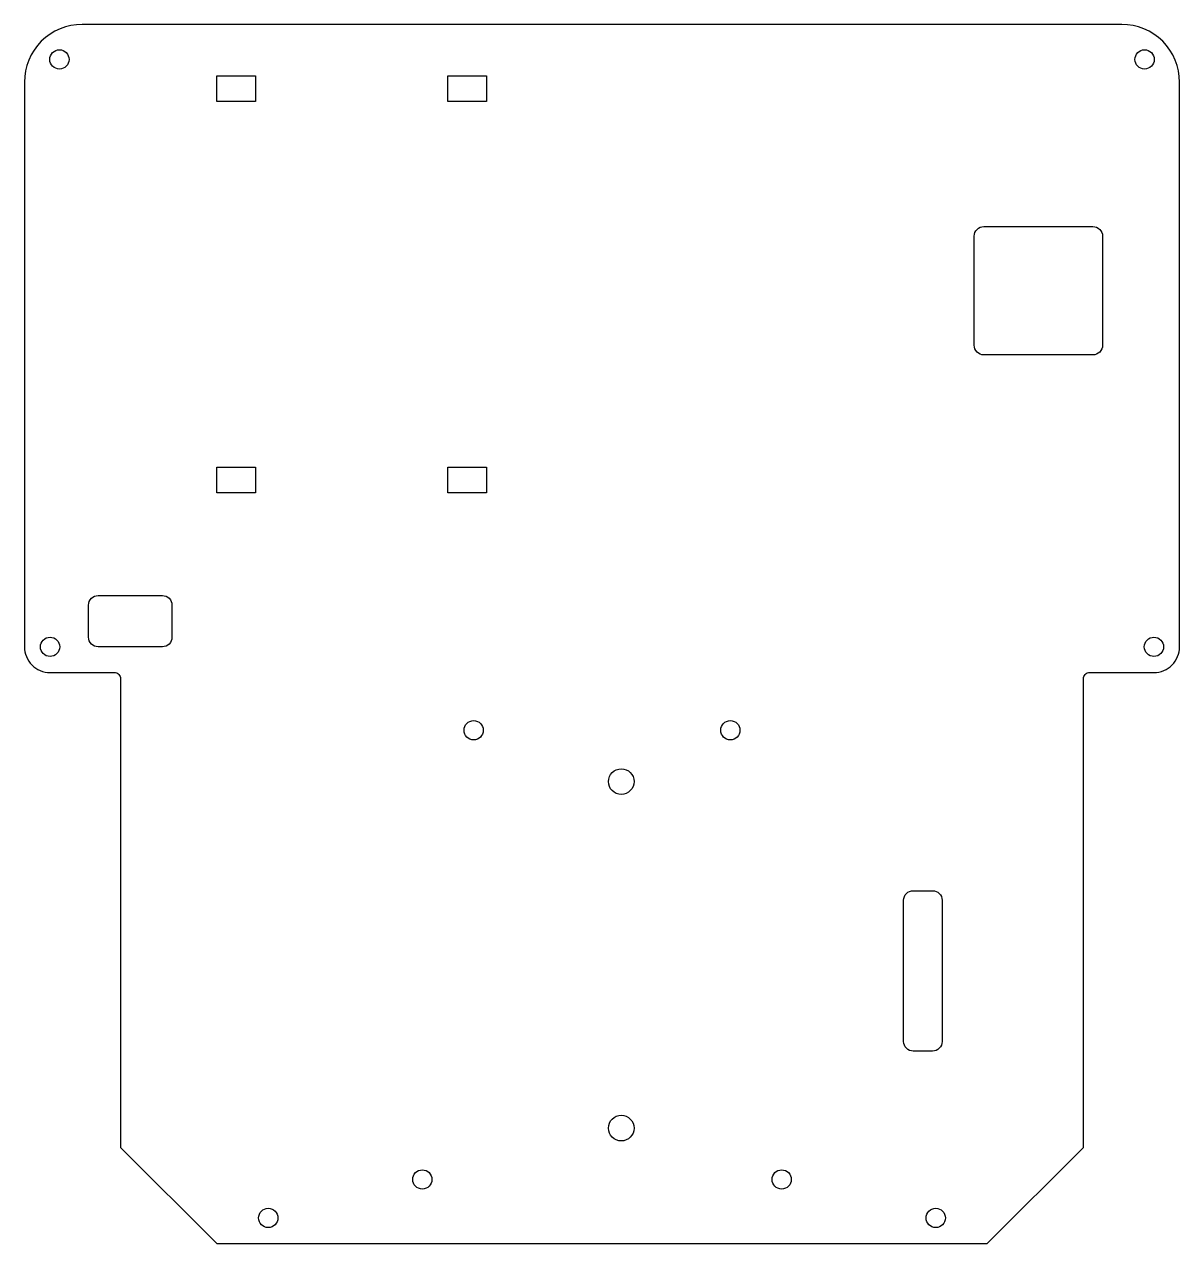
# Model space of a CAD drawing. Header units: millimetres. Extents: x -9 to 171, y -190 to 0.
import ezdxf

# ---------------------------------------------------------------- set-up
doc = ezdxf.new("R2010")
doc.units = ezdxf.units.MM

msp = doc.modelspace()

# ---------------------------------------------------------------- linework, layer by layer
for points in [[(156, -102, -0.414214), (157, -101), (167, -101, 0.414214), (171, -97), (171, -9, 0.414214), (162, 0), (0, 0, 0.414214), (-9, -9), (-9, -97, 0.414214), (-5, -101), (5, -101, -0.414214), (6, -102), (6, -175), (21, -190), (141, -190), (156, -175)], [(140.5, -51.5, -0.414214), (139, -50), (139, -33, -0.414214), (140.5, -31.5), (157.5, -31.5, -0.414214), (159, -33), (159, -50, -0.414214), (157.5, -51.5)], [(12.5, -89, -0.414214), (14, -90.5), (14, -95.5, -0.414214), (12.5, -97), (2.5, -97, -0.414214), (1, -95.5), (1, -90.5, -0.414214), (2.5, -89)], [(132.5, -135, -0.414214), (134, -136.5), (134, -158.5, -0.414214), (132.5, -160), (129.5, -160, -0.414214), (128, -158.5), (128, -136.5, -0.414214), (129.5, -135)]]:
    msp.add_lwpolyline(points, format="xyb", close=True)
for points in [[(27, -12), (21, -12), (21, -8), (27, -8)], [(57, -8), (63, -8), (63, -12), (57, -12)], [(21, -69), (27, -69), (27, -73), (21, -73)], [(57, -69), (63, -69), (63, -73), (57, -73)]]:
    msp.add_lwpolyline(points, close=True)
for centre, radius in [((-3.54, -5.46), 1.5), ((165.54, -5.46), 1.5), ((-5, -97), 1.5), ((167, -97), 1.5), ((61, -110), 1.5), ((101, -110), 1.5), ((84, -118), 2), ((84, -172), 2), ((53, -180), 1.5), ((109, -180), 1.5), ((29, -186), 1.5), ((133, -186), 1.5)]:
    msp.add_circle(centre, radius)

doc.saveas('drawing.dxf')
